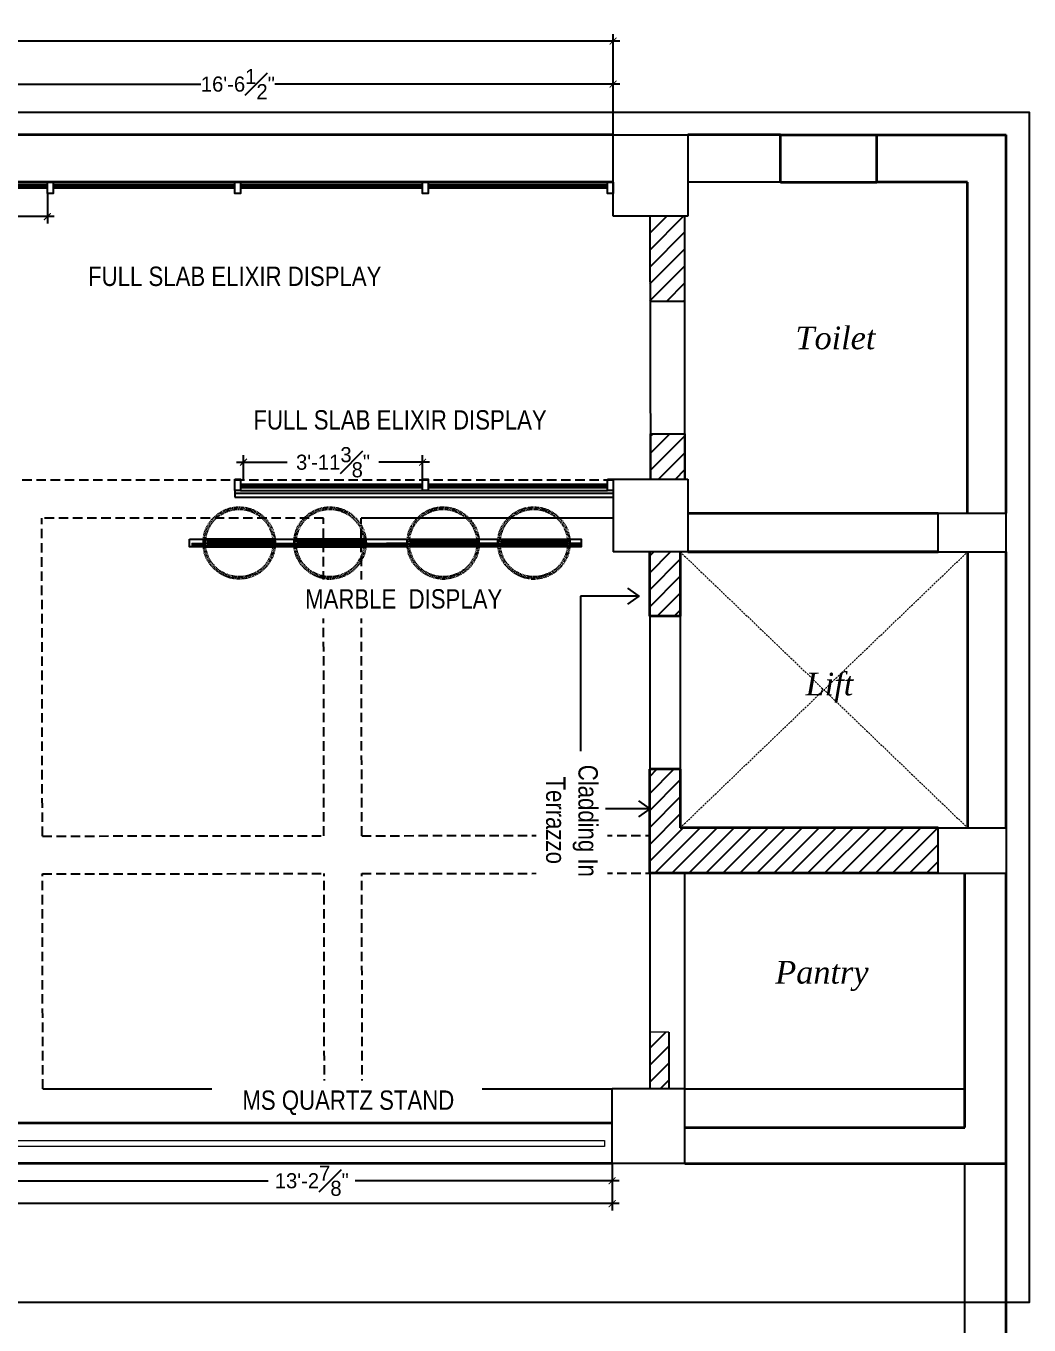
# Model space of a CAD drawing. Header units: inches. Extents: x -137722 to 81594, y -22256 to -1207.
# Drawn here: x -65728.3 to -65463, y -7759.3 to -7415.7 of the extents above; entities that cross this region are included whole.
import ezdxf

# ---------------------------------------------------------------- set-up
doc = ezdxf.new("R2010")
doc.units = ezdxf.units.IN
doc.header["$LTSCALE"] = 0.05
doc.header["$MEASUREMENT"] = 0
doc.header["$PDMODE"] = 3
doc.header["$PDSIZE"] = -4
for name, pattern in [('A2-XREF-115_FURN$0$HIDDEN', [0.375, 0.25, -0.125]), ('DASHED', [0.75, 0.5, -0.25]), ('DASHED2', [0.375, 0.25, -0.125])]:
    doc.linetypes.add(name, pattern=pattern)
doc.layers.get('Defpoints').update_dxf_attribs({"linetype": 'DASHED2'})
for name, color, linetype in [('00 floor', 7, 'Continuous'), ('beam', 7, 'Continuous'), ('Civil Dimension - Text', 7, 'Continuous'), ('HATCH', 251, 'Continuous'), ('text', 176, 'Continuous'), ('Vector Graphics', 7, 'Continuous')]:
    doc.layers.add(name, color=color, linetype=linetype)
for name, color, linetype, lineweight in [('FURNITURE', 36, 'Continuous', 18), ('PCC', 8, 'DASHED', 5), ('WALL', 7, 'Continuous', 35)]:
    doc.layers.add(name, color=color, linetype=linetype, lineweight=lineweight)
doc.styles.add('4MMOF3-8', font='ARIALN.TTF', dxfattribs={"height": 5.12})
doc.styles.add('9-128OF1-4', font='stylu.ttf')
doc.styles.get("Standard").update_dxf_attribs({"font": 'stylu.ttf', "height": 6})
doc.dimstyles.new('DIM 1-4', dxfattribs={"dimtxt": 3.0792, "dimasz": 1.82, "dimexe": 1.82, "dimexo": 0, "dimgap": 0.09, "dimtad": 0, "dimzin": 0, "dimdsep": 46, "dimlunit": 4, "dimtxsty": '9-128OF1-4', "dimblk": 'ARCHTICK', "dimcen": 1.8125, "dimdle": 1.82, "dimclrd": 8, "dimclre": 8, "dimadec": 0, "dimazin": 0, "dimtfac": 1, "dimtofl": 0, "dimtmove": 0, "dimatfit": 3, "dimldrblk": 'OPEN90', "dimfxl": 1, "dimtolj": 1, "dimtzin": 0, "dimlwd": -1, "dimarcsym": 0})
doc.dimstyles.new('rhythm des-01', dxfattribs={"dimtxt": 6, "dimasz": 2, "dimexe": 2, "dimexo": 0, "dimgap": 0.09, "dimtad": 0, "dimdec": 0, "dimzin": 0, "dimdsep": 46, "dimlunit": 4, "dimtxsty": 'Standard', "dimblk": 'ARCHTICK', "dimcen": 0, "dimclrd": 251, "dimclre": 251, "dimclrt": 20, "dimadec": 0, "dimazin": 0, "dimtfac": 1, "dimtdec": 0, "dimtix": 1, "dimtofl": 0, "dimtmove": 1, "dimatfit": 0, "dimldrblk": 'ARCHTICK', "dimfxl": 1, "dimtolj": 1, "dimtzin": 0, "dimarcsym": 0})
pattern_1 = [(45, (-200323.1695, -103233.5715), (-2.24506403, 2.24506403), [])]
pattern_2 = [(45, (2837.51948, 3.98674), (-0.08838834765, 0.08838834765), [])]
pattern_3 = [(45, (4896.63909, 121.19081), (-0.08838834765, 0.08838834765), [])]
pattern_4 = [(45, (4968.65401, 40.38679), (-0.08838834765, 0.08838834765), [])]
pattern_5 = [(45, (4968.65401, 41.16679), (-0.08838834765, 0.08838834765), [])]
pattern_6 = [(45, (4992.65401, 40.38679), (-0.08838834765, 0.08838834765), [])]
pattern_7 = [(45, (4992.65401, 41.16679), (-0.08838834765, 0.08838834765), [])]

# ---------------------------------------------------------------- blocks, each defined once
blk = doc.blocks.new('_ArchTick')
at = {"color": 0, "const_width": 0.15}
blk.add_lwpolyline([(-0.5, -0.5), (0.5, 0.5)], dxfattribs=at)
blk = doc.blocks.new('*D145')
at = {"layer": 'Civil Dimension - Text', "color": 8, "ltscale": 50, "transparency": 16777216}
for p, q in [((-65773.35, -7431.06), (-65682.06, -7431.06)), ((-65571.21, -7431.06), (-65662.5, -7431.06))]:
    blk.add_line(p, q, dxfattribs=at)
at = {"layer": 'Civil Dimension - Text', "color": 8, "lineweight": -2, "ltscale": 50, "transparency": 16777216}
for p, q in [((-65771.53, -7457.03), (-65771.53, -7429.24)), ((-65573.03, -7457.03), (-65573.03, -7429.24))]:
    blk.add_line(p, q, dxfattribs=at)
at = {"layer": 'Defpoints', "color": 0, "ltscale": 50, "transparency": 16777216}
for p in [(-65573.03, -7431.06), (-65771.53, -7457.03), (-65573.03, -7457.03)]:
    blk.add_point(p, dxfattribs=at)
at = {"layer": 'Civil Dimension - Text', "color": 8, "ltscale": 50, "transparency": 16777216, "xscale": 1.82, "yscale": 1.82, "zscale": 1.82, "rotation": 180}
blk.add_blockref('_ArchTick', (-65771.53, -7431.06), dxfattribs=at)
at = {"layer": 'Civil Dimension - Text', "color": 8, "ltscale": 50, "transparency": 16777216, "xscale": 1.82, "yscale": 1.82, "zscale": 1.82}
blk.add_blockref('_ArchTick', (-65573.03, -7431.06), dxfattribs=at)
at = {"layer": 'Civil Dimension - Text', "color": 0, "ltscale": 50, "transparency": 16777216, "insert": (-65672.28, -7431.06), "char_height": 4, "attachment_point": 5, "style": '9-128OF1-4'}
blk.add_mtext('\\A1;16\'-6{\\H1x;\\S1#2;}"', dxfattribs=at)
blk = doc.blocks.new('_Open90')
at = {"color": 0, "linetype": 'ByBlock', "lineweight": -2}
for p, q in [((0, 0), (-1, 0)), ((-0.5, 0.5), (0, 0)), ((0, 0), (-0.5, -0.5))]:
    blk.add_line(p, q, dxfattribs=at)
blk = doc.blocks.new('*D151')
at = {"layer": 'Civil Dimension - Text', "color": 8, "ltscale": 50, "transparency": 16777216}
for p, q in [((-65986.1, -7419.69), (-65789.41, -7419.69)), ((-65571.21, -7419.69), (-65767.91, -7419.69))]:
    blk.add_line(p, q, dxfattribs=at)
at = {"layer": 'Civil Dimension - Text', "color": 8, "lineweight": -2, "ltscale": 50, "transparency": 16777216}
for p, q in [((-65984.28, -7465.53), (-65984.28, -7417.87)), ((-65573.03, -7465.53), (-65573.03, -7417.87))]:
    blk.add_line(p, q, dxfattribs=at)
at = {"layer": 'Defpoints', "color": 0, "ltscale": 50, "transparency": 16777216}
for p in [(-65573.03, -7419.69), (-65984.28, -7465.53), (-65573.03, -7465.53)]:
    blk.add_point(p, dxfattribs=at)
at = {"layer": 'Civil Dimension - Text', "color": 8, "ltscale": 50, "transparency": 16777216, "xscale": 1.82, "yscale": 1.82, "zscale": 1.82, "rotation": 180}
blk.add_blockref('_ArchTick', (-65984.28, -7419.69), dxfattribs=at)
at = {"layer": 'Civil Dimension - Text', "color": 8, "ltscale": 50, "transparency": 16777216, "xscale": 1.82, "yscale": 1.82, "zscale": 1.82}
blk.add_blockref('_ArchTick', (-65573.03, -7419.69), dxfattribs=at)
at = {"layer": 'Civil Dimension - Text', "color": 0, "ltscale": 50, "transparency": 16777216, "insert": (-65778.66, -7419.69), "char_height": 4, "attachment_point": 5, "style": '9-128OF1-4'}
blk.add_mtext('\\A1;34\'-3{\\H1x;\\S1#4;}"', dxfattribs=at)
blk = doc.blocks.new('*D147')
at = {"layer": 'Civil Dimension - Text', "color": 8, "lineweight": -2, "ltscale": 50, "transparency": 16777216}
for p, q in [((-65732.18, -7705.78), (-65732.18, -7722.93)), ((-65573.28, -7716.53), (-65573.28, -7722.93))]:
    blk.add_line(p, q, dxfattribs=at)
at = {"layer": 'Civil Dimension - Text', "color": 8, "ltscale": 50, "transparency": 16777216}
for p, q in [((-65734, -7721.11), (-65664.22, -7721.11)), ((-65571.46, -7721.11), (-65641.24, -7721.11))]:
    blk.add_line(p, q, dxfattribs=at)
at = {"layer": 'Defpoints', "color": 0, "ltscale": 50, "transparency": 16777216}
for p in [(-65732.18, -7705.78), (-65573.28, -7716.53), (-65573.28, -7721.11)]:
    blk.add_point(p, dxfattribs=at)
at = {"layer": 'Civil Dimension - Text', "color": 8, "ltscale": 50, "transparency": 16777216, "xscale": 1.82, "yscale": 1.82, "zscale": 1.82, "rotation": 180}
blk.add_blockref('_ArchTick', (-65732.18, -7721.11), dxfattribs=at)
at = {"layer": 'Civil Dimension - Text', "color": 8, "ltscale": 50, "transparency": 16777216, "xscale": 1.82, "yscale": 1.82, "zscale": 1.82}
blk.add_blockref('_ArchTick', (-65573.28, -7721.11), dxfattribs=at)
at = {"layer": 'Civil Dimension - Text', "color": 0, "ltscale": 50, "transparency": 16777216, "insert": (-65652.73, -7721.11), "char_height": 4, "attachment_point": 5, "style": '9-128OF1-4'}
blk.add_mtext('\\A1;13\'-2{\\H1x;\\S7#8;}"', dxfattribs=at)
blk = doc.blocks.new('*D144')
at = {"layer": 'Civil Dimension - Text', "color": 8, "lineweight": -2, "ltscale": 50, "transparency": 16777216}
for p, q in [((-65969.28, -7716.53), (-65969.28, -7728.99)), ((-65573.28, -7718.39), (-65573.28, -7728.99))]:
    blk.add_line(p, q, dxfattribs=at)
at = {"layer": 'Civil Dimension - Text', "color": 8, "ltscale": 50, "transparency": 16777216}
for p, q in [((-65971.1, -7727.17), (-65807.77, -7727.17)), ((-65571.46, -7727.17), (-65801.47, -7727.17))]:
    blk.add_line(p, q, dxfattribs=at)
at = {"layer": 'Defpoints', "color": 0, "ltscale": 50, "transparency": 16777216}
for p in [(-65969.28, -7716.53), (-65573.28, -7718.39), (-65573.28, -7727.17)]:
    blk.add_point(p, dxfattribs=at)
at = {"layer": 'Civil Dimension - Text', "color": 8, "ltscale": 50, "transparency": 16777216, "xscale": 1.82, "yscale": 1.82, "zscale": 1.82, "rotation": 180}
blk.add_blockref('_ArchTick', (-65969.28, -7727.17), dxfattribs=at)
at = {"layer": 'Civil Dimension - Text', "color": 8, "ltscale": 50, "transparency": 16777216, "xscale": 1.82, "yscale": 1.82, "zscale": 1.82}
blk.add_blockref('_ArchTick', (-65573.28, -7727.17), dxfattribs=at)
at = {"layer": 'Civil Dimension - Text', "color": 0, "ltscale": 50, "transparency": 16777216, "insert": (-65804.62, -7727.17), "char_height": 3, "attachment_point": 5, "style": '9-128OF1-4'}
blk.add_mtext("\\A1;33'", dxfattribs=at)
blk = doc.blocks.new('*D154')
at = {"layer": 'Civil Dimension - Text', "color": 8, "lineweight": -2, "ltscale": 50, "transparency": 16777216}
for p, q in [((-65770.03, -7460.03), (-65770.03, -7467.94)), ((-65722.66, -7460.03), (-65722.66, -7467.94))]:
    blk.add_line(p, q, dxfattribs=at)
at = {"layer": 'Civil Dimension - Text', "color": 8, "ltscale": 50, "transparency": 16777216}
for p, q in [((-65771.85, -7466.12), (-65758.49, -7466.12)), ((-65720.84, -7466.12), (-65734.2, -7466.12))]:
    blk.add_line(p, q, dxfattribs=at)
at = {"layer": 'Defpoints', "color": 0, "ltscale": 50, "transparency": 16777216}
for p in [(-65770.03, -7460.03), (-65722.66, -7460.03), (-65770.03, -7466.12)]:
    blk.add_point(p, dxfattribs=at)
at = {"layer": 'Civil Dimension - Text', "color": 8, "ltscale": 50, "transparency": 16777216, "xscale": 1.82, "yscale": 1.82, "zscale": 1.82, "rotation": 180}
blk.add_blockref('_ArchTick', (-65770.03, -7466.12), dxfattribs=at)
at = {"layer": 'Civil Dimension - Text', "color": 8, "ltscale": 50, "transparency": 16777216, "xscale": 1.82, "yscale": 1.82, "zscale": 1.82}
blk.add_blockref('_ArchTick', (-65722.66, -7466.12), dxfattribs=at)
at = {"layer": 'Civil Dimension - Text', "color": 0, "ltscale": 50, "transparency": 16777216, "insert": (-65746.35, -7466.12), "char_height": 4, "attachment_point": 5, "style": '9-128OF1-4'}
blk.add_mtext('\\A1;3\'-11{\\H1x;\\S3#8;}"', dxfattribs=at)
blk = doc.blocks.new('*D156')
at = {"layer": 'Civil Dimension - Text', "color": 8, "ltscale": 50, "transparency": 16777216}
for p, q in [((-65672.6, -7531.07), (-65659.24, -7531.07)), ((-65621.59, -7531.07), (-65634.95, -7531.07))]:
    blk.add_line(p, q, dxfattribs=at)
at = {"layer": 'Civil Dimension - Text', "color": 8, "lineweight": -2, "ltscale": 50, "transparency": 16777216}
for p, q in [((-65670.78, -7535.85), (-65670.78, -7529.25)), ((-65623.41, -7535.85), (-65623.41, -7529.25))]:
    blk.add_line(p, q, dxfattribs=at)
at = {"layer": 'Defpoints', "color": 0, "ltscale": 50, "transparency": 16777216}
for p in [(-65670.78, -7531.07), (-65670.78, -7535.85), (-65623.41, -7535.85)]:
    blk.add_point(p, dxfattribs=at)
at = {"layer": 'Civil Dimension - Text', "color": 8, "ltscale": 50, "transparency": 16777216, "xscale": 1.82, "yscale": 1.82, "zscale": 1.82, "rotation": 180}
blk.add_blockref('_ArchTick', (-65670.78, -7531.07), dxfattribs=at)
at = {"layer": 'Civil Dimension - Text', "color": 8, "ltscale": 50, "transparency": 16777216, "xscale": 1.82, "yscale": 1.82, "zscale": 1.82}
blk.add_blockref('_ArchTick', (-65623.41, -7531.07), dxfattribs=at)
at = {"layer": 'Civil Dimension - Text', "color": 0, "ltscale": 50, "transparency": 16777216, "insert": (-65647.1, -7531.07), "char_height": 4, "attachment_point": 5, "style": '9-128OF1-4'}
blk.add_mtext('\\A1;3\'-11{\\H1x;\\S3#8;}"', dxfattribs=at)

msp = doc.modelspace()

# ---------------------------------------------------------------- hatches: boundary and pattern name
at = {"layer": '00 floor'}
h = msp.add_hatch(dxfattribs=at)
h.set_pattern_fill('ANSI31', color=256)
h.set_pattern_definition(pattern_1)
h.paths.add_polyline_path([(-65554.0331, -7466.0255), (-65563.3332, -7466.0255), (-65563.2765, -7488.5255), (-65554.0331, -7488.5255)])
h = msp.add_hatch(dxfattribs=at)
h.set_pattern_fill('ANSI31', color=256)
h.set_pattern_definition(pattern_1)
h.paths.add_polyline_path([(-65554.0331, -7523.5255), (-65563.1884, -7523.5255), (-65563.1581, -7535.5255), (-65554.0331, -7535.5255)])
h = msp.add_hatch(dxfattribs=at)
h.set_pattern_fill('ANSI31', color=256)
h.set_pattern_definition(pattern_1)
h.paths.add_polyline_path([(-65555.2831, -7554.7755), (-65563.3332, -7554.7755), (-65563.3332, -7571.7755), (-65555.2831, -7571.7755)])
h = msp.add_hatch(dxfattribs=at)
h.set_pattern_fill('ANSI31', color=256)
h.set_pattern_definition(pattern_1)
h.paths.add_polyline_path([(-65487.0331, -7627.7755), (-65555.2831, -7627.7755), (-65555.2831, -7612.2755), (-65563.3332, -7612.2755), (-65563.3332, -7639.7755), (-65487.0331, -7639.7755)])
h = msp.add_hatch(dxfattribs=at)
h.set_pattern_fill('ANSI31', color=256)
h.set_pattern_definition(pattern_1)
h.paths.add_polyline_path([(-65558.3332, -7681.7755), (-65563.3332, -7681.7755), (-65563.3332, -7696.7755), (-65558.3332, -7696.7755)])
at = {"layer": 'Civil Dimension - Text', "ltscale": 50, "true_color": 0xcd2027}
h = msp.add_hatch(dxfattribs=at)
h.set_pattern_fill('ANSI31', color=242)
h.set_pattern_definition(pattern_2)
h.paths.add_polyline_path([(-65684.3972, -7552.4403), (-65681.3832, -7552.4403), (-65681.3922, -7553.4403), (-65684.3972, -7553.4403)])
h = msp.add_hatch(dxfattribs=at)
h.set_pattern_fill('ANSI31', color=242)
h.set_pattern_definition(pattern_3)
h.paths.add_polyline_path([(-65662.4021, -7552.4403), (-65657.3922, -7552.4403), (-65657.3922, -7553.4403), (-65662.4021, -7553.4403)], flags=17)
h = msp.add_hatch(dxfattribs=at)
h.set_pattern_fill('ANSI31', color=242)
h.set_pattern_definition(pattern_3)
h.paths.add_polyline_path([(-65638.4021, -7552.4403), (-65632.9465, -7552.4403), (-65632.9465, -7553.4403), (-65638.4021, -7553.4403)])
h = msp.add_hatch(dxfattribs=at)
h.set_pattern_fill('ANSI31', color=242)
h.set_pattern_definition(pattern_3)
h.paths.add_polyline_path([(-65627.4908, -7552.4403), (-65632.9465, -7552.4403), (-65632.9465, -7553.4403), (-65627.4908, -7553.4403)])
h = msp.add_hatch(dxfattribs=at)
h.set_pattern_fill('ANSI31', color=242)
h.set_pattern_definition(pattern_3)
h.paths.add_polyline_path([(-65603.4908, -7552.4403), (-65608.5008, -7552.4403), (-65608.5008, -7553.4403), (-65603.4908, -7553.4403)], flags=17)
h = msp.add_hatch(dxfattribs=at)
h.set_pattern_fill('ANSI31', color=242)
h.set_pattern_definition(pattern_2)
h.paths.add_polyline_path([(-65581.4958, -7552.4403), (-65584.5097, -7552.4403), (-65584.5008, -7553.4403), (-65581.4958, -7553.4403)])
at = {"layer": 'HATCH', "ltscale": 50}
h = msp.add_hatch(dxfattribs=at)
h.set_pattern_fill('ANSI31', color=256)
h.set_pattern_definition(pattern_7)
h.paths.add_polyline_path([(-65680.4129, -7551.6603), (-65663.4129, -7551.6603), (-65663.4129, -7552.4403), (-65680.4129, -7552.4403)])
h = msp.add_hatch(dxfattribs=at)
h.set_pattern_fill('ANSI31', color=256)
h.set_pattern_definition(pattern_5)
h.paths.add_polyline_path([(-65656.4129, -7551.6603), (-65639.4129, -7551.6603), (-65639.4129, -7552.4403), (-65656.4129, -7552.4403)])
h = msp.add_hatch(dxfattribs=at)
h.set_pattern_fill('ANSI31', color=256)
h.set_pattern_definition(pattern_5)
h.paths.add_polyline_path([(-65609.4801, -7551.6603), (-65626.4801, -7551.6603), (-65626.4801, -7552.4403), (-65609.4801, -7552.4403)])
h = msp.add_hatch(dxfattribs=at)
h.set_pattern_fill('ANSI31', color=256)
h.set_pattern_definition(pattern_7)
h.paths.add_polyline_path([(-65585.4801, -7551.6603), (-65602.4801, -7551.6603), (-65602.4801, -7552.4403), (-65585.4801, -7552.4403)])
h = msp.add_hatch(dxfattribs=at)
h.set_pattern_fill('ANSI31', color=256)
h.set_pattern_definition(pattern_6)
h.paths.add_polyline_path([(-65680.4129, -7552.4403), (-65663.4129, -7552.4403), (-65663.4129, -7553.2203), (-65680.4129, -7553.2203)])
h = msp.add_hatch(dxfattribs=at)
h.set_pattern_fill('ANSI31', color=256)
h.set_pattern_definition(pattern_4)
h.paths.add_polyline_path([(-65656.4129, -7552.4403), (-65639.4129, -7552.4403), (-65639.4129, -7553.2203), (-65656.4129, -7553.2203)])
h = msp.add_hatch(dxfattribs=at)
h.set_pattern_fill('ANSI31', color=256)
h.set_pattern_definition(pattern_4)
h.paths.add_polyline_path([(-65609.4801, -7552.4403), (-65626.4801, -7552.4403), (-65626.4801, -7553.2203), (-65609.4801, -7553.2203)])
h = msp.add_hatch(dxfattribs=at)
h.set_pattern_fill('ANSI31', color=256)
h.set_pattern_definition(pattern_6)
h.paths.add_polyline_path([(-65585.4801, -7552.4403), (-65602.4801, -7552.4403), (-65602.4801, -7553.2203), (-65585.4801, -7553.2203)])

# ---------------------------------------------------------------- linework, layer by layer
at = {"color": 252, "lineweight": 13}
msp.add_line((-65558.3332, -7681.7755), (-65563.3332, -7681.7755), dxfattribs=at)
at = {"color": 5, "lineweight": 13}
msp.add_lwpolyline([(-65969.2831, -7710.4678), (-65575.2748, -7710.4678), (-65575.2748, -7712.0296), (-65969.2831, -7712.0296)], close=True, dxfattribs=at)
at = {"layer": '00 floor', "color": 252}
for p, q in [((-65554.0331, -7488.5255), (-65554.0331, -7466.0255)), ((-65554.0331, -7488.5255), (-65563.2765, -7488.5255)), ((-65563.1884, -7523.5255), (-65554.0331, -7523.5255)), ((-65563.1884, -7523.5255), (-65563.1884, -7535.5255)), ((-65554.0331, -7523.5255), (-65554.0331, -7535.5255)), ((-65555.2831, -7571.7755), (-65555.2831, -7612.2755)), ((-65563.3332, -7681.7755), (-65563.3332, -7696.7755)), ((-65558.3332, -7681.7755), (-65558.3332, -7696.7755))]:
    msp.add_line(p, q, dxfattribs=at)
at = {"layer": '00 floor'}
for p, q in [((-65673.0331, -7538.5255), (-65673.0331, -7539.2755)), ((-65673.0331, -7539.2755), (-65573.0331, -7539.2755)), ((-65673.0331, -7539.2755), (-65673.0331, -7540.2755)), ((-65673.0331, -7540.2755), (-65573.0331, -7540.2755)), ((-65671.5331, -7538.5255), (-65574.5331, -7538.5255))]:
    msp.add_line(p, q, dxfattribs=at)
for points in [[(-65722.6581, -7457.0255), (-65721.1581, -7457.0255), (-65721.1581, -7460.0255), (-65722.6581, -7460.0255)], [(-65673.0331, -7457.0255), (-65671.5331, -7457.0255), (-65671.5331, -7460.0255), (-65673.0331, -7460.0255)], [(-65623.4081, -7457.0255), (-65621.9081, -7457.0255), (-65621.9081, -7460.0255), (-65623.4081, -7460.0255)], [(-65574.5331, -7457.0255), (-65573.0331, -7457.0255), (-65573.0331, -7460.0255), (-65574.5331, -7460.0255)], [(-65673.0331, -7535.5255), (-65671.5331, -7535.5255), (-65671.5331, -7538.5255), (-65673.0331, -7538.5255)], [(-65623.4081, -7535.5255), (-65621.9081, -7535.5255), (-65621.9081, -7538.5255), (-65623.4081, -7538.5255)], [(-65574.5331, -7535.5255), (-65573.0331, -7535.5255), (-65573.0331, -7538.5255), (-65574.5331, -7538.5255)], [(-65685.0791, -7551.4403), (-65581.4958, -7551.4403), (-65581.4958, -7553.4403), (-65685.0791, -7553.4403)]]:
    msp.add_lwpolyline(points, close=True, dxfattribs=at)
at = {"layer": 'beam', "color": 253, "ltscale": 15}
for p, q in [((-65563.3332, -7466.0255), (-65563.1581, -7535.5255)), ((-65554.0331, -7535.5255), (-65554.0331, -7466.0255))]:
    msp.add_line(p, q, dxfattribs=at)
at = {"layer": 'beam', "color": 9, "linetype": 'A2-XREF-115_FURN$0$HIDDEN', "ltscale": 200, "true_color": 0xc7c8ca}
for p, q in [((-65573.0331, -7535.8526), (-65776.2831, -7535.8526)), ((-65649.6339, -7545.9046), (-65724.1075, -7545.9046)), ((-65723.972, -7629.951), (-65724.1075, -7545.9046)), ((-65649.4983, -7629.8688), (-65649.6339, -7545.9046)), ((-65639.4983, -7629.8577), (-65639.6334, -7545.9046)), ((-65723.972, -7629.951), (-65649.4983, -7629.8688)), ((-65639.4983, -7629.8577), (-65563.3332, -7629.7755)), ((-65723.9559, -7639.951), (-65649.4822, -7639.8687)), ((-65723.8645, -7696.7755), (-65723.9559, -7639.951)), ((-65649.3906, -7696.7755), (-65649.4822, -7639.8687)), ((-65639.4822, -7639.8577), (-65563.3332, -7639.7755)), ((-65639.3906, -7696.7755), (-65639.4822, -7639.8577))]:
    msp.add_line(p, q, dxfattribs=at)
at = {"layer": 'beam', "color": 9, "ltscale": 15, "true_color": 0xc7c8ca}
msp.add_line((-65573.0331, -7545.9046), (-65639.6334, -7545.9046), dxfattribs=at)
at = {"layer": 'beam', "color": 253, "ltscale": 5}
msp.add_line((-65563.3332, -7571.7755), (-65563.3332, -7612.2755), dxfattribs=at)
at = {"layer": 'beam', "color": 251, "ltscale": 15, "true_color": 0x636466}
for p, q in [((-65563.3332, -7639.7755), (-65563.3332, -7696.7755)), ((-65554.0331, -7696.7755), (-65554.0331, -7639.7755)), ((-65723.8645, -7696.7755), (-65649.3906, -7696.7755)), ((-65639.3906, -7696.7755), (-65573.2305, -7696.7755)), ((-65554.0331, -7696.7755), (-65480.0331, -7696.7755))]:
    msp.add_line(p, q, dxfattribs=at)
at = {"layer": 'beam', "color": 253, "ltscale": 15}
msp.add_lwpolyline([(-65967.5331, -7438.5255), (-65463.0331, -7438.5255), (-65463.0331, -7753.2755), (-66459.7831, -7753.2755), (-66459.7831, -7438.5255), (-66198.2831, -7438.5255)], dxfattribs=at)
at = {"layer": 'Civil Dimension - Text', "color": 244, "ltscale": 50, "true_color": 0x991b1e}
for p, q in [((-65680.9109, -7553.4403), (-65680.9109, -7551.4403)), ((-65662.9133, -7553.4403), (-65662.9133, -7551.4403)), ((-65638.9133, -7553.4403), (-65638.9133, -7551.4403)), ((-65608.9821, -7553.4403), (-65608.9821, -7551.4403)), ((-65584.9821, -7553.4403), (-65584.9821, -7551.4403))]:
    msp.add_line(p, q, dxfattribs=at)
for points in [[(-65662.4021, -7551.4403), (-65681.3922, -7551.4403), (-65681.3922, -7553.4403), (-65662.4021, -7553.4403)], [(-65680.4129, -7551.6603), (-65680.4129, -7552.4403), (-65663.4129, -7552.4403), (-65663.4129, -7551.6603)], [(-65638.4021, -7551.4403), (-65657.3922, -7551.4403), (-65657.3922, -7553.4403), (-65638.4021, -7553.4403)], [(-65656.4129, -7551.6603), (-65656.4129, -7552.4403), (-65639.4129, -7552.4403), (-65639.4129, -7551.6603)], [(-65627.4908, -7551.4403), (-65608.5008, -7551.4403), (-65608.5008, -7553.4403), (-65627.4908, -7553.4403)], [(-65609.4801, -7551.6603), (-65609.4801, -7552.4403), (-65626.4801, -7552.4403), (-65626.4801, -7551.6603)], [(-65603.4908, -7551.4403), (-65584.5008, -7551.4403), (-65584.5008, -7553.4403), (-65603.4908, -7553.4403)], [(-65585.4801, -7551.6603), (-65585.4801, -7552.4403), (-65602.4801, -7552.4403), (-65602.4801, -7551.6603)], [(-65680.4129, -7552.4403), (-65680.4129, -7553.2203), (-65663.4129, -7553.2203), (-65663.4129, -7552.4403)], [(-65656.4129, -7552.4403), (-65656.4129, -7553.2203), (-65639.4129, -7553.2203), (-65639.4129, -7552.4403)], [(-65609.4801, -7552.4403), (-65609.4801, -7553.2203), (-65626.4801, -7553.2203), (-65626.4801, -7552.4403)], [(-65585.4801, -7552.4403), (-65585.4801, -7553.2203), (-65602.4801, -7553.2203), (-65602.4801, -7552.4403)]]:
    msp.add_lwpolyline(points, close=True, dxfattribs=at)
at = {"layer": 'FURNITURE', "ltscale": 50}
for p, q in [((-65684.3972, -7552.4403), (-65632.9465, -7552.4403)), ((-65684.3972, -7553.4403), (-65684.3972, -7552.4403)), ((-65581.4958, -7552.4403), (-65632.9465, -7552.4403)), ((-65632.9465, -7552.4403), (-65632.9465, -7553.4403)), ((-65632.9465, -7552.4403), (-65632.9465, -7553.4403)), ((-65581.4958, -7553.4403), (-65632.9465, -7553.4403))]:
    msp.add_line(p, q, dxfattribs=at)
at = {"layer": 'PCC', "lineweight": 13, "ltscale": 20}
for p, q in [((-65555.2831, -7554.7755), (-65479.2831, -7627.7755)), ((-65555.2831, -7627.7755), (-65479.2831, -7554.7755))]:
    msp.add_line(p, q, dxfattribs=at)
at = {"layer": 'Vector Graphics', "color": 1, "linetype": 'Continuous', "ltscale": 3}
for p, q in [((-65573.0331, -7466.0255), (-65573.0331, -7444.5255)), ((-65573.0331, -7444.5255), (-65553.2831, -7444.5255)), ((-65553.2831, -7444.5255), (-65553.2831, -7466.0255)), ((-65553.2831, -7466.0255), (-65573.0331, -7466.0255)), ((-65573.0331, -7535.5255), (-65553.2831, -7535.5255)), ((-65573.0331, -7535.5255), (-65573.0331, -7554.7755)), ((-65553.2831, -7535.5255), (-65553.2831, -7554.7755)), ((-65487.0331, -7554.7755), (-65487.0331, -7544.5255)), ((-65487.0331, -7544.5255), (-65469.0331, -7544.5255)), ((-65469.0331, -7554.7755), (-65469.0331, -7544.5255)), ((-65553.2831, -7554.7755), (-65573.0331, -7554.7755)), ((-65487.0331, -7554.7755), (-65469.0331, -7554.7755)), ((-65487.0331, -7639.7755), (-65487.0331, -7627.7755)), ((-65487.0331, -7627.7755), (-65469.0331, -7627.7755)), ((-65469.0331, -7627.7755), (-65469.0331, -7639.7755)), ((-65487.0331, -7639.7755), (-65469.0331, -7639.7755)), ((-65573.2831, -7716.5255), (-65573.2831, -7696.7755)), ((-65554.0331, -7696.7755), (-65573.2831, -7696.7755)), ((-65554.0331, -7716.5255), (-65554.0331, -7696.7755)), ((-65554.0331, -7716.5255), (-65573.2831, -7716.5255))]:
    msp.add_line(p, q, dxfattribs=at)
at = {"layer": 'Vector Graphics', "linetype": 'Continuous', "ltscale": 3}
for p, q in [((-65528.7831, -7457.0255), (-65553.2831, -7457.0255)), ((-65480.0331, -8004.7755), (-65480.0331, -7717.0255))]:
    msp.add_line(p, q, dxfattribs=at)
at = {"layer": 'WALL'}
for p, q in [((-65573.0331, -7444.5255), (-65771.5331, -7444.5255)), ((-65528.7831, -7444.5255), (-65553.2831, -7444.5255)), ((-65528.7831, -7457.0255), (-65528.7831, -7444.5255)), ((-65528.7831, -7444.5255), (-65503.2831, -7444.5255)), ((-65503.2831, -7457.0255), (-65503.2831, -7444.5255)), ((-65503.2831, -7444.5255), (-65469.0331, -7444.5255)), ((-65469.0331, -7544.5255), (-65469.0331, -7444.5255)), ((-65573.0331, -7457.0255), (-65771.5331, -7457.0255)), ((-65722.6581, -7457.7755), (-65770.0331, -7457.7755)), ((-65722.6581, -7458.5255), (-65770.0331, -7458.5255)), ((-65673.0331, -7457.7755), (-65721.1581, -7457.7755)), ((-65673.0331, -7458.5255), (-65721.1581, -7458.5255)), ((-65623.4081, -7457.7755), (-65671.5331, -7457.7755)), ((-65623.4081, -7458.5255), (-65671.5331, -7458.5255)), ((-65574.5331, -7457.7755), (-65621.9081, -7457.7755)), ((-65574.5331, -7458.5255), (-65621.9081, -7458.5255)), ((-65528.7831, -7457.0255), (-65503.2831, -7457.0255)), ((-65479.2831, -7457.0255), (-65503.2831, -7457.0255)), ((-65479.2831, -7544.5255), (-65479.2831, -7457.0255)), ((-65623.4081, -7537.0255), (-65671.5331, -7537.0255)), ((-65623.4081, -7537.7755), (-65671.5331, -7537.7755)), ((-65574.5331, -7537.0255), (-65621.9081, -7537.0255)), ((-65574.5331, -7537.7755), (-65621.9081, -7537.7755)), ((-65553.2831, -7544.5255), (-65487.0331, -7544.5255)), ((-65563.3332, -7571.7755), (-65563.3332, -7554.7755)), ((-65555.2831, -7554.7755), (-65555.2831, -7571.7755)), ((-65553.2831, -7554.7755), (-65487.0331, -7554.7755)), ((-65487.0331, -7554.7755), (-65553.2831, -7554.7755)), ((-65479.2831, -7554.7755), (-65479.2831, -7627.7755)), ((-65469.0331, -7627.7755), (-65469.0331, -7554.7755)), ((-65555.2831, -7571.7755), (-65563.3332, -7571.7755)), ((-65563.3332, -7639.7755), (-65563.3332, -7612.2755)), ((-65555.2831, -7612.2755), (-65563.3332, -7612.2755)), ((-65555.2831, -7612.2755), (-65555.2831, -7627.7755)), ((-65487.0331, -7627.7755), (-65555.2831, -7627.7755)), ((-65487.0331, -7639.7755), (-65563.3332, -7639.7755)), ((-65480.0331, -7707.0255), (-65480.0331, -7639.7755)), ((-65469.0331, -8015.2755), (-65469.0331, -7639.7755)), ((-65969.2831, -7705.7755), (-65573.2831, -7705.7755)), ((-65554.0331, -7707.0255), (-65480.0331, -7707.0255)), ((-65573.2831, -7716.5255), (-65969.2831, -7716.5255)), ((-65554.0331, -7716.5255), (-65469.0331, -7716.5255))]:
    msp.add_line(p, q, dxfattribs=at)

# ---------------------------------------------------------------- texts
at = {"lineweight": 13, "char_height": 6, "attachment_point": 1}
for s, insert in [('{\\fTimes New Roman|b0|i1|c0|p18;\\C3;Toilet}', (-65524.8035, -7495.1891)), ('{\\fTimes New Roman|b0|i1|c0|p18;\\C3;Lift}', (-65522.1126, -7586.7411)), ('{\\fTimes New Roman|b0|i1|c0|p18;\\C3;Pantry}', (-65530.1347, -7662.9746))]:
    msp.add_mtext_dynamic_manual_height_columns(s, width=96.620028, gutter_width=12.5, heights=[0], dxfattribs=dict(at, insert=insert))

# ---------------------------------------------------------------- dimensions: what is measured, and where the dimension line sits
at = {"layer": 'Civil Dimension - Text', "ltscale": 50}
for base, p1, p2, picture, middle in [((-65573.0331, -7419.6943), (-65984.2831, -7465.5255), (-65573.0331, -7465.5255), '*D151', (-65778.6581, -7419.6943)), ((-65573.0331, -7431.0609), (-65771.5331, -7457.0255), (-65573.0331, -7457.0255), '*D145', (-65672.2831, -7431.0609)), ((-65770.0331, -7466.1213), (-65722.6581, -7460.0255), (-65770.0331, -7460.0255), '*D154', (-65746.3456, -7466.1213)), ((-65670.7831, -7531.0693), (-65623.4081, -7535.8526), (-65670.7831, -7535.8526), '*D156', (-65647.0956, -7531.0693))]:
    dim = msp.add_linear_dim(base=base, p1=p1, p2=p2, dimstyle='DIM 1-4', override={"dimtxt": 4, "dimdec": 3, "dimtdec": 3, "dimtmove": 1, "dimfxl": 0, "dimfrac": 1, "dimarcsym": 1}, dxfattribs=at)
    dim.commit()
    dim.dimension.update_dxf_attribs({"geometry": picture, "text_midpoint": middle})
dim = msp.add_linear_dim(base=(-65573.2831, -7727.174), p1=(-65969.2831, -7716.5255), p2=(-65573.2831, -7718.3856), dimstyle='DIM 1-4', override={"dimtxt": 3, "dimdec": 3, "dimtdec": 3, "dimtmove": 1, "dimfxl": 0, "dimfrac": 1, "dimarcsym": 1}, dxfattribs=at)
dim.commit()
dim.dimension.update_dxf_attribs({"geometry": '*D144', "text_midpoint": (-65804.6215, -7727.174), "dimtype": 160})

# ---------------------------------------------------------------- next in the draw order: texts
at = {"layer": 'text', "ltscale": 50, "char_height": 5.12, "attachment_point": 4, "style": '4MMOF3-8', "bg_fill": 2}
for s, insert, width in [('\\pi11.81645;FULL SLAB ELIXIR DISPLAY', (-65723.7012, -7481.936), 100.677375), ('\\pi11.81645;FULL SLAB ELIXIR DISPLAY', (-65679.9859, -7519.9106), 100.677375), ('\\pi7.30655;MARBLE  DISPLAY', (-65661.7969, -7567.2514), 66.281096), ('\\pi5.49918;MS QUARTZ STAND', (-65676.574, -7700.4967), 66.281096)]:
    msp.add_mtext(s, dxfattribs=dict(at, insert=insert, width=width))
at = {"layer": 'text', "ltscale": 50, "insert": (-65583.948, -7592.4355), "char_height": 5.12, "width": 66.281096, "attachment_point": 4, "rotation": 270, "style": '4MMOF3-8', "bg_fill": 2}
msp.add_mtext('\\pi18.65018;Cladding In \\P\\pi21.75676;Terrazzo', dxfattribs=at)

# ---------------------------------------------------------------- next in the draw order: linework, layer by layer
at = {"layer": 'Civil Dimension - Text', "linetype": 'A2-XREF-115_FURN$0$HIDDEN', "ltscale": 20}
for centre, radius in [((-65671.9129, -7552.4403), 9.4793), ((-65671.9129, -7552.4403), 8.9793), ((-65647.9129, -7552.4403), 9.4793), ((-65647.9129, -7552.4403), 8.9793), ((-65617.9801, -7552.4403), 9.4793), ((-65617.9801, -7552.4403), 8.9793), ((-65593.9801, -7552.4403), 9.4793), ((-65593.9801, -7552.4403), 8.9793)]:
    msp.add_circle(centre, radius, dxfattribs=at)

# ---------------------------------------------------------------- next in the draw order: dimensions: what is measured, and where the dimension line sits
at = {"layer": 'Civil Dimension - Text', "ltscale": 50}
dim = msp.add_linear_dim(base=(-65573.28314, -7721.1074), p1=(-65732.17955, -7705.77546), p2=(-65573.28314, -7716.52546), dimstyle='DIM 1-4', override={"dimtxt": 4, "dimdec": 3, "dimtdec": 3, "dimtmove": 1, "dimfxl": 0, "dimfrac": 1, "dimarcsym": 1}, dxfattribs=at)
dim.commit()
dim.dimension.update_dxf_attribs({"geometry": '*D147', "text_midpoint": (-65652.73135, -7721.1074)})

# ---------------------------------------------------------------- next in the draw order: leaders
at = {"layer": '00 floor'}
for points in [[(-65566.2321, -7566.4956), (-65581.6232, -7566.4956), (-65581.6232, -7607.4791)], [(-65563.3332, -7622.7095), (-65575.0119, -7622.7095)]]:
    msp.add_leader(points, dimstyle='rhythm des-01', override={"dimasz": 3, "dimldrblk": 'Open90', "dimfxl": 0.18}, dxfattribs=at)

doc.saveas('drawing.dxf')
